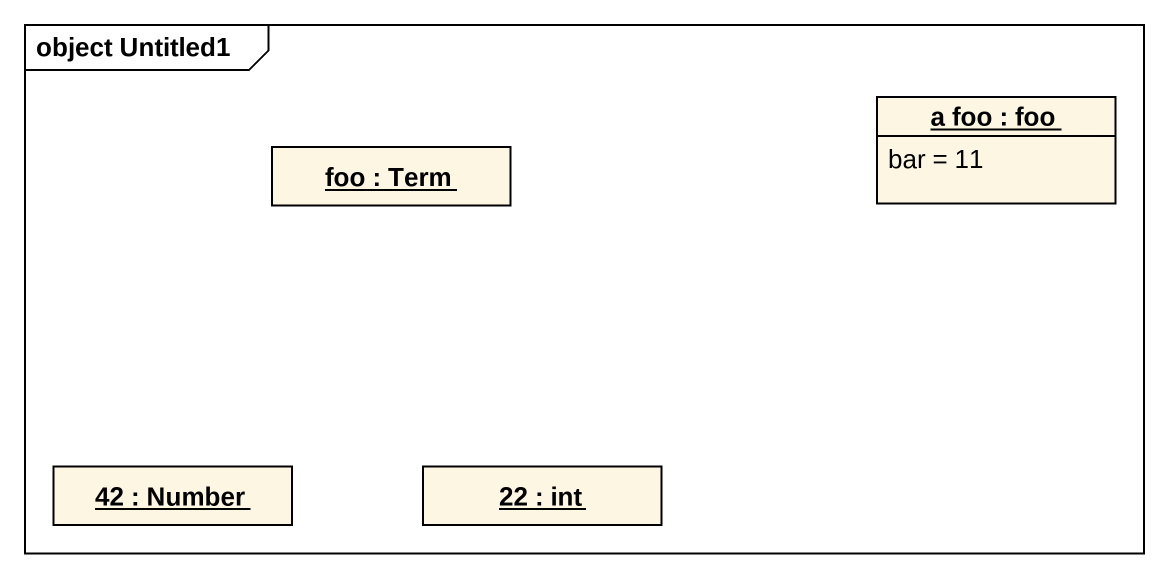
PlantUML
@startuml
mainframe object Untitled1
hide circle
hide empty members
object "foo : Term" as foo
object "a foo : foo" as a_foo {
  bar = 11
}
object "42 : Number" as o42
object "22 : int" as o22
@enduml
